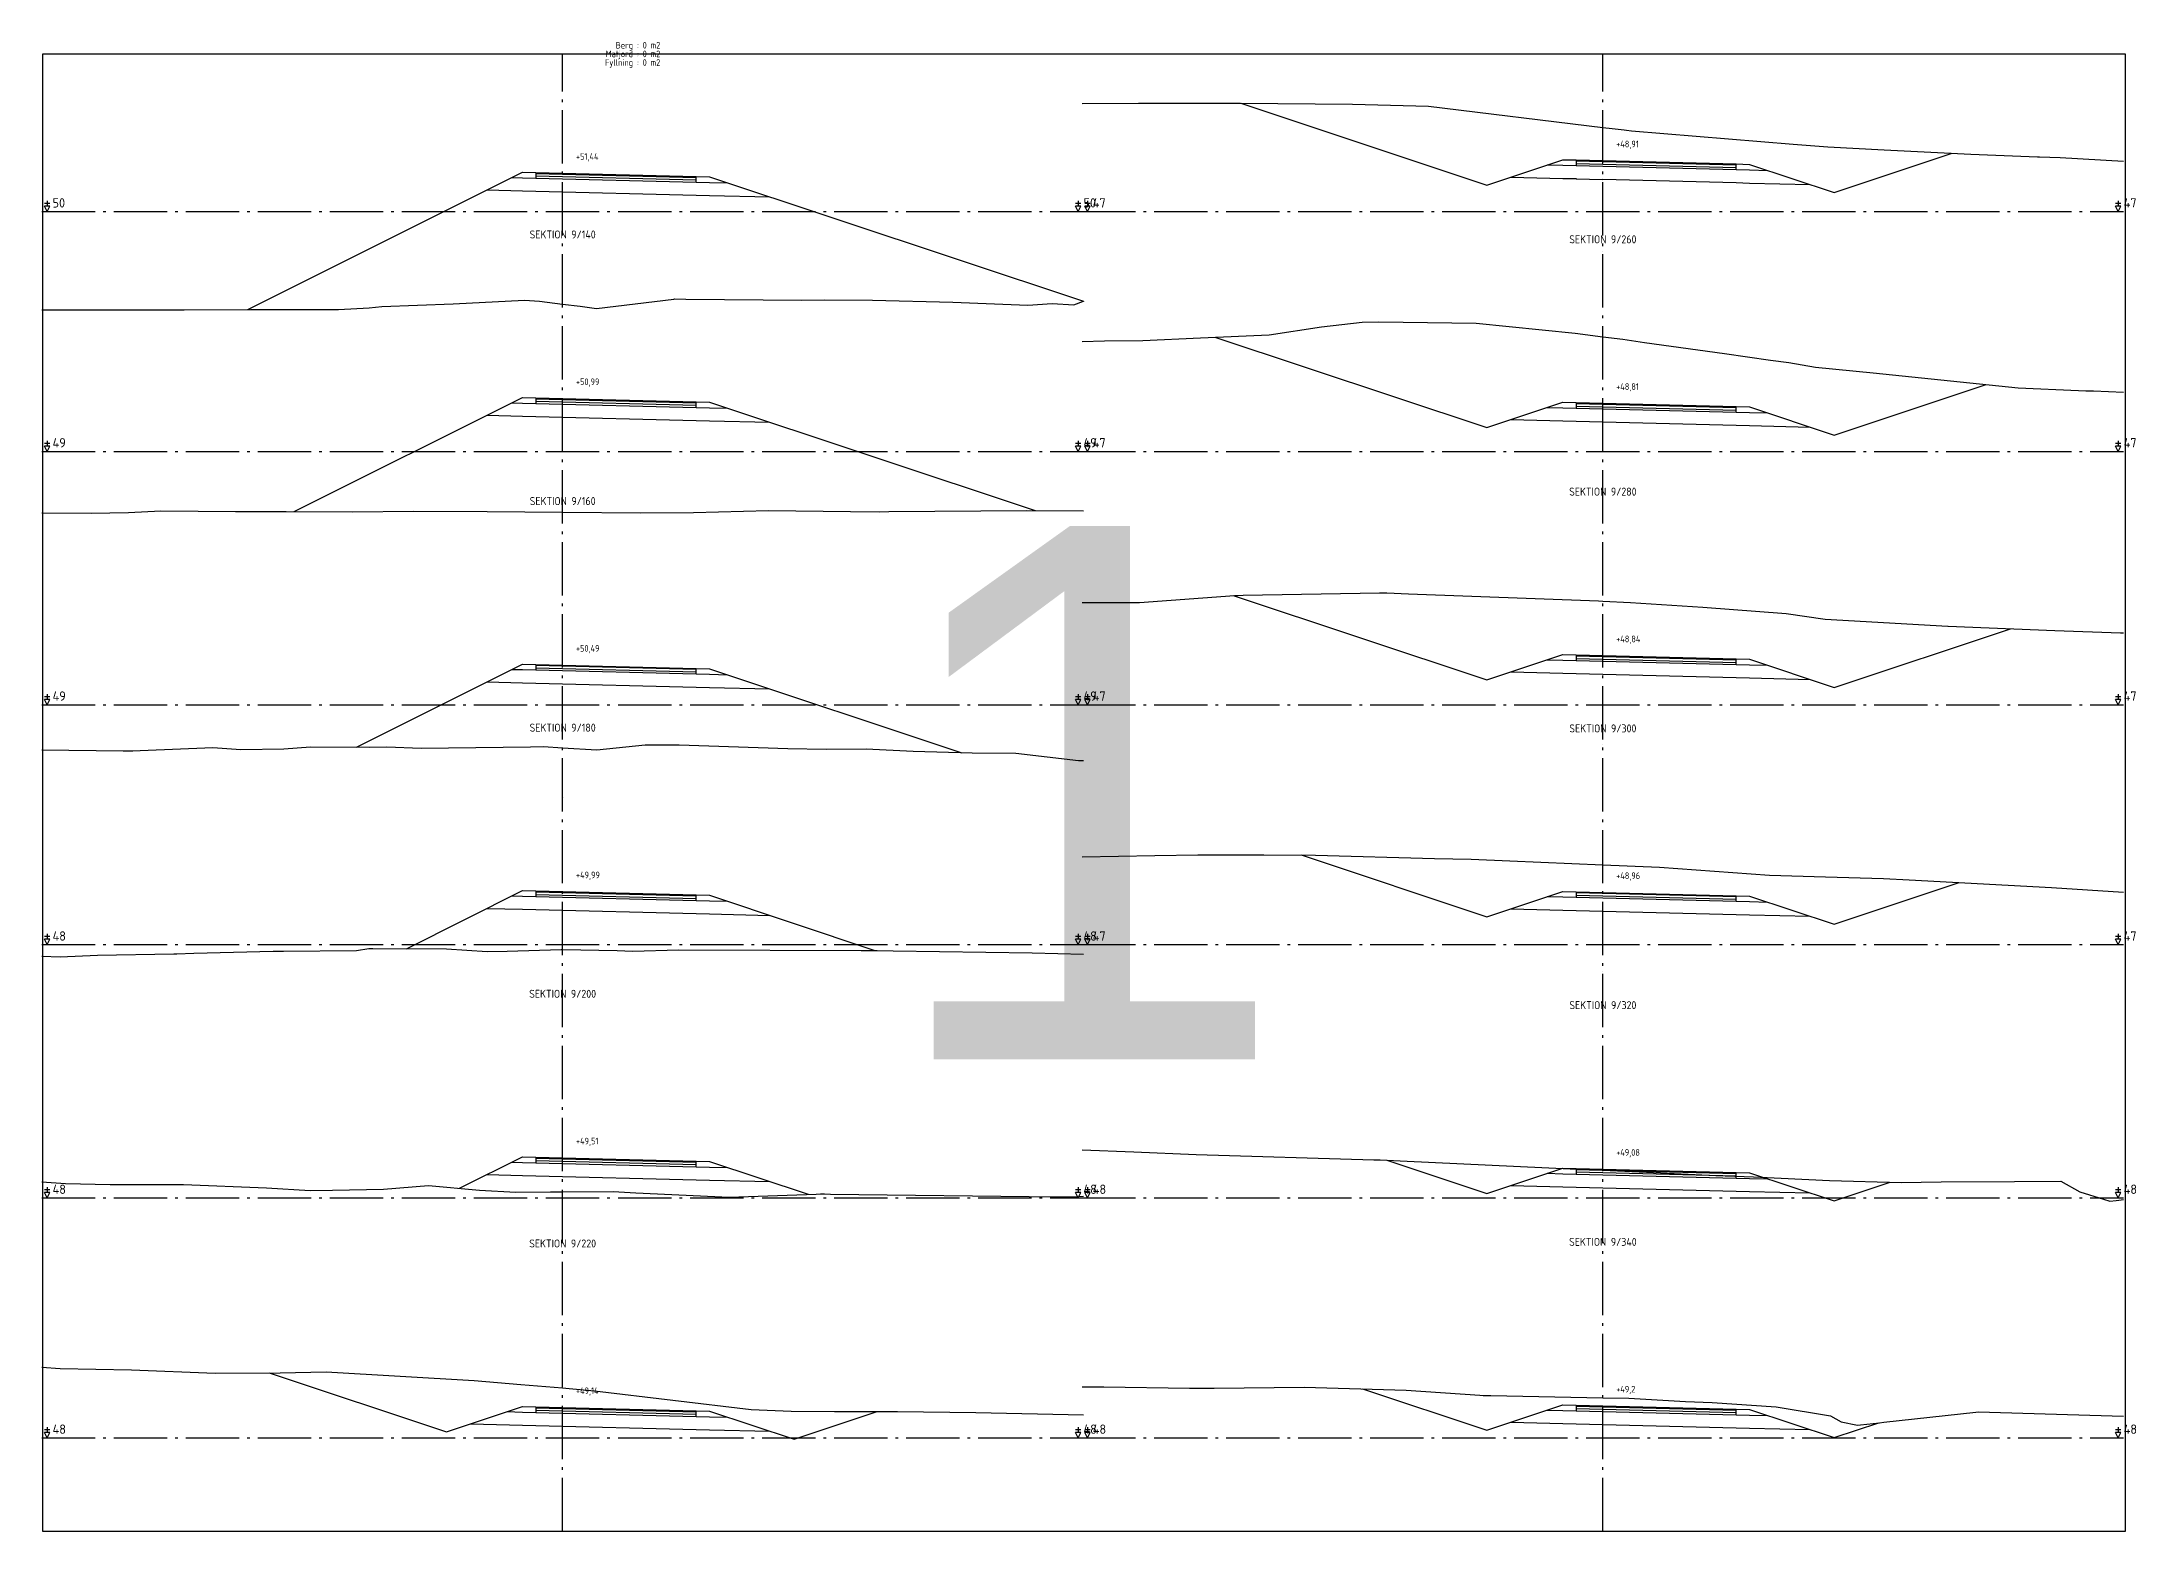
# Model space of a CAD drawing. Header units: metres. Extents: x 164066 to 165347, y 6228109 to 6230364.
# Drawn here: x 164065.9 to 164144.4, y 6228814.2 to 6228870 of the extents above; entities that cross this region are included whole.
import ezdxf
from ezdxf.enums import TextEntityAlignment as Align

# ---------------------------------------------------------------- set-up
doc = ezdxf.new("R2010")
doc.units = ezdxf.units.M
doc.header["$LTSCALE"] = 0.1
doc.linetypes.add('CENTRUMLINJE', pattern=[27, 20, -3, 1, -3])
doc.layers.get('DEFPOINTS').update_dxf_attribs({"color": 5})
for name, color, linetype in [('M-000', 7, 'Continuous'), ('M-372A', 3, 'Continuous'), ('M-374C', 6, 'Continuous'), ('M-374D', 4, 'Continuous'), ('M-374E', 4, 'Continuous'), ('M-374F', 4, 'Continuous'), ('M-374G', 4, 'Continuous'), ('M-374O', 4, 'Continuous'), ('M-374P', 4, 'Continuous'), ('M-374Q', 4, 'Continuous'), ('M-378A', 7, 'CENTRUMLINJE'), ('M-378AT', 4, 'Continuous'), ('M-378B', 4, 'CENTRUMLINJE'), ('M-378BT', 4, 'Continuous'), ('M-378CT', 4, 'Continuous'), ('T19202X', 4, 'Continuous')]:
    doc.layers.add(name, color=color, linetype=linetype)
doc.styles.add('ARIAL', font='ARIAL.TTF')
doc.styles.add('ISO35', font='ISO3098', dxfattribs={"height": 3.5})
doc.styles.add('P_ISO_25', font='ISO', dxfattribs={"height": 2.5})
doc.styles.add('P_ISO_30', font='ISO', dxfattribs={"height": 3})

msp = doc.modelspace()

# ---------------------------------------------------------------- linework, layer by layer
at = {"layer": 'DEFPOINTS', "flags": 128}
msp.add_lwpolyline([(164065.944, 6228814.154), (164144.044, 6228814.154), (164144.044, 6228869.554), (164065.944, 6228869.554), (164065.944, 6228814.154)], dxfattribs=at)
at = {"layer": 'M-000'}
msp.add_lwpolyline([(164065.944, 6228814.154), (164144.044, 6228814.154), (164144.044, 6228869.554), (164065.944, 6228869.554), (164065.944, 6228814.154)], dxfattribs=at)
at = {"layer": 'M-372A', "linetype": 'Continuous'}
for points in [[(164104.919, 6228867.71), (164107.029, 6228867.724), (164107.047, 6228867.724), (164107.07, 6228867.724), (164110.858, 6228867.719), (164115.053, 6228867.683), (164117.908, 6228867.601), (164124.444, 6228866.812), (164124.79, 6228866.77), (164125.247, 6228866.719), (164125.327, 6228866.709), (164125.521, 6228866.685), (164131.577, 6228866.175), (164132.88, 6228866.081), (164134.991, 6228865.972), (164138.235, 6228865.803), (164140.738, 6228865.707), (164140.813, 6228865.702), (164141.585, 6228865.682), (164143.969, 6228865.545)], [(164065.919, 6228859.965), (164067.513, 6228859.969), (164070.289, 6228859.969), (164071.257, 6228859.968), (164073.745, 6228859.977), (164077.043, 6228859.98), (164078.185, 6228860.038), (164078.668, 6228860.094), (164081.339, 6228860.195), (164084.01, 6228860.333), (164084.58, 6228860.29), (164085.444, 6228860.181), (164086.105, 6228860.098), (164086.714, 6228860.021), (164089.61, 6228860.369), (164089.643, 6228860.375), (164090.066, 6228860.369), (164094.414, 6228860.331), (164095.254, 6228860.343), (164097.058, 6228860.331), (164100.075, 6228860.257), (164102.885, 6228860.144), (164103.795, 6228860.203), (164104.613, 6228860.158), (164104.969, 6228860.286)], [(164104.919, 6228858.778), (164105.754, 6228858.799), (164107.202, 6228858.82), (164109.36, 6228858.916), (164111.93, 6228859.034), (164113.892, 6228859.333), (164115.417, 6228859.506), (164116.043, 6228859.519), (164119.688, 6228859.464), (164123.407, 6228859.087), (164124.444, 6228858.956), (164125.189, 6228858.862), (164125.999, 6228858.74), (164129.008, 6228858.328), (164130.723, 6228858.078), (164131.413, 6228857.993), (164132.41, 6228857.817), (164134.578, 6228857.605), (164140.012, 6228857.038), (164142.271, 6228856.943), (164142.551, 6228856.932), (164142.841, 6228856.922), (164143.969, 6228856.883)], [(164065.919, 6228852.355), (164067.77, 6228852.344), (164069.164, 6228852.362), (164070.375, 6228852.425), (164073.183, 6228852.407), (164075.074, 6228852.396), (164077.565, 6228852.392), (164079.858, 6228852.409), (164082.612, 6228852.405), (164085.444, 6228852.377), (164088.381, 6228852.349), (164090.346, 6228852.362), (164093.16, 6228852.435), (164096.236, 6228852.403), (164097.31, 6228852.388), (164097.674, 6228852.399), (164102.85, 6228852.437), (164104.969, 6228852.43)], [(164104.919, 6228848.988), (164107.065, 6228848.994), (164110.639, 6228849.25), (164110.742, 6228849.257), (164110.952, 6228849.259), (164116.067, 6228849.347), (164116.344, 6228849.347), (164117.161, 6228849.317), (164124.282, 6228849.048), (164124.444, 6228849.039), (164125.482, 6228848.984), (164128.196, 6228848.812), (164131.315, 6228848.581), (164132.777, 6228848.359), (164137.382, 6228848.095), (164137.391, 6228848.095), (164141.393, 6228847.94), (164143.848, 6228847.855), (164143.969, 6228847.846)], [(164065.919, 6228843.459), (164068.962, 6228843.426), (164069.335, 6228843.426), (164069.608, 6228843.431), (164072.33, 6228843.552), (164073.377, 6228843.472), (164074.995, 6228843.505), (164075.994, 6228843.572), (164078.206, 6228843.56), (164078.849, 6228843.575), (164080.141, 6228843.52), (164084.235, 6228843.573), (164084.732, 6228843.584), (164085.444, 6228843.541), (164086.726, 6228843.465), (164088.537, 6228843.65), (164089.119, 6228843.644), (164089.808, 6228843.644), (164093.886, 6228843.506), (164095.322, 6228843.487), (164096.828, 6228843.505), (164098.582, 6228843.407), (164100.801, 6228843.343), (164102.44, 6228843.34), (164104.783, 6228843.067), (164104.814, 6228843.064), (164104.822, 6228843.064), (164104.969, 6228843.066)], [(164104.919, 6228839.442), (164107.648, 6228839.493), (164109.256, 6228839.521), (164111.735, 6228839.528), (164113.673, 6228839.513), (164118.132, 6228839.383), (164119.511, 6228839.361), (164120.955, 6228839.295), (164124.444, 6228839.149), (164126.561, 6228839.06), (164130.688, 6228838.763), (164132.796, 6228838.696), (164134.965, 6228838.63), (164135.93, 6228838.582), (164141.265, 6228838.297), (164143.969, 6228838.123)], [(164065.919, 6228835.721), (164066.6, 6228835.694), (164067.999, 6228835.764), (164070.864, 6228835.813), (164070.92, 6228835.815), (164070.976, 6228835.814), (164071.62, 6228835.832), (164074.587, 6228835.913), (164074.755, 6228835.905), (164074.983, 6228835.904), (164077.71, 6228835.932), (164078.179, 6228836.015), (164078.321, 6228836.006), (164081.09, 6228835.994), (164082.615, 6228835.892), (164083.358, 6228835.908), (164085.389, 6228835.969), (164085.444, 6228835.968), (164087.489, 6228835.935), (164088.061, 6228835.909), (164089.795, 6228835.954), (164096.642, 6228835.932), (164097.136, 6228835.939), (164097.236, 6228835.933), (164097.835, 6228835.925), (164103.041, 6228835.853), (164104.969, 6228835.802)], [(164104.919, 6228828.463), (164106.86, 6228828.384), (164109.194, 6228828.285), (164115.857, 6228828.086), (164116.015, 6228828.083), (164116.067, 6228828.08), (164116.092, 6228828.079), (164116.848, 6228828.042), (164123.475, 6228827.729), (164124.129, 6228827.71), (164124.444, 6228827.695), (164126.084, 6228827.62), (164128.683, 6228827.492), (164130.095, 6228827.448), (164132.938, 6228827.306), (164135.632, 6228827.228), (164137.126, 6228827.251), (164139.88, 6228827.275), (164141.614, 6228827.282), (164142.328, 6228826.882), (164143.21, 6228826.607), (164143.453, 6228826.532), (164143.689, 6228826.558), (164143.784, 6228826.568), (164143.969, 6228826.589)], [(164065.919, 6228827.258), (164066.8, 6228827.19), (164068.475, 6228827.153), (164071.231, 6228827.156), (164074.335, 6228827.038), (164075.983, 6228826.931), (164076.811, 6228826.943), (164078.73, 6228826.988), (164080.412, 6228827.124), (164082.332, 6228826.943), (164083.693, 6228826.866), (164084.989, 6228826.886), (164085.444, 6228826.888), (164087.332, 6228826.894), (164088.192, 6228826.84), (164091.684, 6228826.688), (164094.953, 6228826.799), (164095.105, 6228826.802), (164095.256, 6228826.808), (164095.488, 6228826.8), (164103.991, 6228826.697), (164104.584, 6228826.697), (164104.969, 6228826.718)], [(164065.919, 6228820.303), (164066.604, 6228820.257), (164069.279, 6228820.201), (164072.41, 6228820.081), (164074.856, 6228820.096), (164076.572, 6228820.135), (164082.129, 6228819.8), (164083.882, 6228819.661), (164085.444, 6228819.527), (164085.686, 6228819.507), (164086.633, 6228819.411), (164092.514, 6228818.722), (164094.014, 6228818.653), (164095.631, 6228818.639), (164097.997, 6228818.639), (164100.932, 6228818.604), (164104.969, 6228818.522)], [(164104.919, 6228819.566), (164105.265, 6228819.568), (164105.733, 6228819.566), (164108.95, 6228819.514), (164109.529, 6228819.521), (164109.696, 6228819.515), (164109.872, 6228819.517), (164113.247, 6228819.55), (164117.07, 6228819.445), (164119.834, 6228819.253), (164119.954, 6228819.246), (164120.238, 6228819.24), (164124.444, 6228819.155), (164125.414, 6228819.136), (164127.543, 6228819.013), (164128.539, 6228818.979), (164130.946, 6228818.823), (164132.973, 6228818.485), (164133.381, 6228818.255), (164133.986, 6228818.13), (164134.101, 6228818.142), (164134.812, 6228818.219), (164134.98, 6228818.238), (164138.43, 6228818.617), (164138.519, 6228818.627), (164143.969, 6228818.473)]]:
    msp.add_lwpolyline(points, dxfattribs=at)
at = {"layer": 'M-374C', "linetype": 'Continuous'}
for points in [[(164110.865, 6228867.719), (164120.088, 6228864.648), (164122.944, 6228865.599), (164123.444, 6228865.587), (164124.444, 6228865.562), (164128.444, 6228865.462), (164129.444, 6228865.437), (164129.944, 6228865.424), (164133.118, 6228864.367), (164137.539, 6228865.84)], [(164073.637, 6228859.977), (164083.944, 6228865.131), (164084.444, 6228865.118), (164085.444, 6228865.093), (164089.444, 6228864.993), (164090.444, 6228864.968), (164090.944, 6228864.956), (164104.968, 6228860.286), (164104.969, 6228860.285)], [(164109.901, 6228858.941), (164120.088, 6228855.549), (164122.944, 6228856.5), (164123.444, 6228856.487), (164124.444, 6228856.462), (164128.444, 6228856.362), (164129.444, 6228856.337), (164129.944, 6228856.325), (164133.118, 6228855.268), (164138.81, 6228857.164)], [(164075.375, 6228852.396), (164083.944, 6228856.681), (164084.444, 6228856.668), (164085.444, 6228856.643), (164089.444, 6228856.543), (164090.444, 6228856.518), (164090.944, 6228856.506), (164103.165, 6228852.436)], [(164110.587, 6228849.247), (164120.088, 6228846.083), (164122.944, 6228847.034), (164123.444, 6228847.021), (164124.444, 6228846.996), (164128.444, 6228846.896), (164129.444, 6228846.871), (164129.944, 6228846.859), (164133.118, 6228845.802), (164139.732, 6228848.005)], [(164077.709, 6228843.563), (164083.944, 6228846.681), (164084.444, 6228846.668), (164085.444, 6228846.643), (164089.444, 6228846.543), (164090.444, 6228846.518), (164090.944, 6228846.506), (164100.406, 6228843.355)], [(164113.133, 6228839.518), (164120.088, 6228837.201), (164122.944, 6228838.153), (164123.444, 6228838.14), (164124.444, 6228838.115), (164128.444, 6228838.015), (164129.444, 6228837.99), (164129.944, 6228837.978), (164133.118, 6228836.921), (164137.806, 6228838.482)], [(164079.585, 6228836.001), (164083.944, 6228838.181), (164084.444, 6228838.168), (164085.444, 6228838.143), (164089.444, 6228838.043), (164090.444, 6228838.018), (164090.944, 6228838.006), (164097.152, 6228835.938)], [(164081.578, 6228827.014), (164083.944, 6228828.198), (164084.444, 6228828.185), (164085.444, 6228828.16), (164089.444, 6228828.06), (164090.444, 6228828.035), (164090.944, 6228828.023), (164094.649, 6228826.789)], [(164116.348, 6228828.067), (164120.088, 6228826.821), (164122.944, 6228827.773), (164123.444, 6228827.76), (164124.444, 6228827.735), (164128.444, 6228827.635), (164129.444, 6228827.61), (164129.944, 6228827.598), (164133.118, 6228826.541), (164135.218, 6228827.24)], [(164074.442, 6228820.094), (164081.088, 6228817.881), (164083.944, 6228818.832), (164084.444, 6228818.819), (164085.444, 6228818.794), (164089.444, 6228818.694), (164090.444, 6228818.669), (164090.944, 6228818.657), (164094.118, 6228817.6), (164097.239, 6228818.639)], [(164115.437, 6228819.49), (164120.088, 6228817.941), (164122.944, 6228818.893), (164123.444, 6228818.88), (164124.444, 6228818.855), (164128.444, 6228818.755), (164129.444, 6228818.73), (164129.944, 6228818.718), (164133.118, 6228817.661), (164134.787, 6228818.217)]]:
    msp.add_lwpolyline(points, dxfattribs=at)
at = {"layer": 'M-374D', "linetype": 'Continuous'}
for points in [[(164082.611, 6228864.464), (164083.944, 6228864.431), (164084.444, 6228864.418), (164084.444, 6228864.418), (164085.444, 6228864.393), (164085.444, 6228864.393), (164089.444, 6228864.293), (164090.444, 6228864.268), (164090.944, 6228864.256), (164093.217, 6228864.199)], [(164120.989, 6228864.948), (164122.944, 6228864.899), (164123.444, 6228864.887), (164123.444, 6228864.886), (164124.444, 6228864.861), (164124.444, 6228864.862), (164128.444, 6228864.762), (164129.444, 6228864.737), (164129.944, 6228864.724), (164132.217, 6228864.667)], [(164082.611, 6228856.014), (164083.944, 6228855.981), (164084.444, 6228855.968), (164084.444, 6228855.968), (164085.444, 6228855.943), (164085.444, 6228855.943), (164089.444, 6228855.843), (164090.444, 6228855.818), (164090.944, 6228855.806), (164093.217, 6228855.749)], [(164120.989, 6228855.849), (164122.944, 6228855.8), (164123.444, 6228855.787), (164123.444, 6228855.787), (164124.444, 6228855.762), (164124.444, 6228855.762), (164128.444, 6228855.662), (164129.444, 6228855.637), (164129.944, 6228855.625), (164132.217, 6228855.568)], [(164120.989, 6228846.383), (164122.944, 6228846.334), (164123.444, 6228846.321), (164123.444, 6228846.321), (164124.444, 6228846.296), (164124.444, 6228846.296), (164128.444, 6228846.196), (164129.444, 6228846.171), (164129.944, 6228846.159), (164132.217, 6228846.102)], [(164082.611, 6228846.014), (164083.944, 6228845.981), (164084.444, 6228845.968), (164084.444, 6228845.968), (164085.444, 6228845.943), (164085.444, 6228845.943), (164089.444, 6228845.843), (164090.444, 6228845.818), (164090.944, 6228845.806), (164093.217, 6228845.749)], [(164082.611, 6228837.514), (164083.944, 6228837.481), (164084.444, 6228837.468), (164084.444, 6228837.468), (164085.444, 6228837.443), (164085.444, 6228837.443), (164089.444, 6228837.343), (164090.444, 6228837.318), (164090.944, 6228837.306), (164093.217, 6228837.249)], [(164120.989, 6228837.501), (164122.944, 6228837.453), (164123.444, 6228837.44), (164123.444, 6228837.44), (164124.444, 6228837.415), (164124.444, 6228837.415), (164128.444, 6228837.315), (164129.444, 6228837.29), (164129.944, 6228837.278), (164132.217, 6228837.221)], [(164082.611, 6228827.531), (164083.944, 6228827.498), (164084.444, 6228827.485), (164084.444, 6228827.485), (164085.444, 6228827.46), (164085.444, 6228827.46), (164089.444, 6228827.36), (164090.444, 6228827.335), (164090.944, 6228827.323), (164093.217, 6228827.266)], [(164120.989, 6228827.121), (164122.944, 6228827.073), (164123.444, 6228827.06), (164123.444, 6228827.06), (164124.444, 6228827.035), (164124.444, 6228827.035), (164128.444, 6228826.935), (164129.444, 6228826.91), (164129.944, 6228826.898), (164132.217, 6228826.841)], [(164081.989, 6228818.181), (164083.944, 6228818.132), (164084.444, 6228818.119), (164084.444, 6228818.119), (164085.444, 6228818.094), (164085.444, 6228818.094), (164089.444, 6228817.994), (164090.444, 6228817.969), (164090.944, 6228817.957), (164093.217, 6228817.9)], [(164120.989, 6228818.241), (164122.944, 6228818.193), (164123.444, 6228818.18), (164123.444, 6228818.18), (164124.444, 6228818.155), (164124.444, 6228818.155), (164128.444, 6228818.055), (164129.444, 6228818.03), (164129.944, 6228818.018), (164132.217, 6228817.961)]]:
    msp.add_lwpolyline(points, dxfattribs=at)
at = {"layer": 'M-374E', "linetype": 'Continuous'}
for points in [[(164122.358, 6228865.404), (164122.944, 6228865.389), (164123.444, 6228865.377), (164123.444, 6228865.376), (164124.444, 6228865.351), (164124.444, 6228865.352), (164128.444, 6228865.252), (164129.444, 6228865.227), (164129.944, 6228865.214), (164130.626, 6228865.197)], [(164083.544, 6228864.931), (164083.944, 6228864.921), (164084.444, 6228864.908), (164084.444, 6228864.908), (164085.444, 6228864.883), (164085.444, 6228864.883), (164089.444, 6228864.783), (164090.444, 6228864.758), (164090.944, 6228864.746), (164091.626, 6228864.729)], [(164083.544, 6228856.481), (164083.944, 6228856.471), (164084.444, 6228856.458), (164084.444, 6228856.458), (164085.444, 6228856.433), (164085.444, 6228856.433), (164089.444, 6228856.333), (164090.444, 6228856.308), (164090.944, 6228856.296), (164091.626, 6228856.279)], [(164122.358, 6228856.305), (164122.944, 6228856.29), (164123.444, 6228856.277), (164123.444, 6228856.277), (164124.444, 6228856.252), (164124.444, 6228856.252), (164128.444, 6228856.152), (164129.444, 6228856.127), (164129.944, 6228856.115), (164130.626, 6228856.098)], [(164083.544, 6228846.481), (164083.944, 6228846.471), (164084.444, 6228846.458), (164084.444, 6228846.458), (164085.444, 6228846.433), (164085.444, 6228846.433), (164089.444, 6228846.333), (164090.444, 6228846.308), (164090.944, 6228846.296), (164091.626, 6228846.279)], [(164122.358, 6228846.839), (164122.944, 6228846.824), (164123.444, 6228846.811), (164123.444, 6228846.811), (164124.444, 6228846.786), (164124.444, 6228846.786), (164128.444, 6228846.686), (164129.444, 6228846.661), (164129.944, 6228846.649), (164130.626, 6228846.632)], [(164083.544, 6228837.981), (164083.944, 6228837.971), (164084.444, 6228837.958), (164084.444, 6228837.958), (164085.444, 6228837.933), (164085.444, 6228837.933), (164089.444, 6228837.833), (164090.444, 6228837.808), (164090.944, 6228837.796), (164091.626, 6228837.779)], [(164122.358, 6228837.957), (164122.944, 6228837.943), (164123.444, 6228837.93), (164123.444, 6228837.93), (164124.444, 6228837.905), (164124.444, 6228837.905), (164128.444, 6228837.805), (164129.444, 6228837.78), (164129.944, 6228837.768), (164130.626, 6228837.751)], [(164083.544, 6228827.998), (164083.944, 6228827.988), (164084.444, 6228827.975), (164084.444, 6228827.975), (164085.444, 6228827.95), (164085.444, 6228827.95), (164089.444, 6228827.85), (164090.444, 6228827.825), (164090.944, 6228827.813), (164091.626, 6228827.796)], [(164122.358, 6228827.577), (164122.944, 6228827.563), (164123.444, 6228827.55), (164123.444, 6228827.55), (164124.444, 6228827.525), (164124.444, 6228827.525), (164128.444, 6228827.425), (164129.444, 6228827.4), (164129.944, 6228827.388), (164130.626, 6228827.371)], [(164083.358, 6228818.636), (164083.944, 6228818.622), (164084.444, 6228818.609), (164084.444, 6228818.609), (164085.444, 6228818.584), (164085.444, 6228818.584), (164089.444, 6228818.484), (164090.444, 6228818.459), (164090.944, 6228818.447), (164091.626, 6228818.43)], [(164122.358, 6228818.697), (164122.944, 6228818.683), (164123.444, 6228818.67), (164123.444, 6228818.67), (164124.444, 6228818.645), (164124.444, 6228818.645), (164128.444, 6228818.545), (164129.444, 6228818.52), (164129.944, 6228818.508), (164130.626, 6228818.491)]]:
    msp.add_lwpolyline(points, dxfattribs=at)
at = {"layer": 'M-374F', "linetype": 'Continuous'}
for points in [[(164083.944, 6228865.131), (164083.944, 6228865.131), (164084.444, 6228865.118), (164084.444, 6228864.908), (164085.444, 6228864.883), (164089.444, 6228864.783), (164090.444, 6228864.758), (164090.444, 6228864.968), (164090.944, 6228864.956), (164090.944, 6228864.956)], [(164122.944, 6228865.599), (164122.944, 6228865.599), (164123.444, 6228865.587), (164123.444, 6228865.377), (164124.444, 6228865.352), (164128.444, 6228865.252), (164129.444, 6228865.227), (164129.444, 6228865.437), (164129.944, 6228865.424), (164129.944, 6228865.424)], [(164083.944, 6228856.681), (164083.944, 6228856.681), (164084.444, 6228856.668), (164084.444, 6228856.458), (164085.444, 6228856.433), (164089.444, 6228856.333), (164090.444, 6228856.308), (164090.444, 6228856.518), (164090.944, 6228856.506), (164090.944, 6228856.506)], [(164122.944, 6228856.5), (164122.944, 6228856.5), (164123.444, 6228856.487), (164123.444, 6228856.277), (164124.444, 6228856.252), (164128.444, 6228856.152), (164129.444, 6228856.127), (164129.444, 6228856.337), (164129.944, 6228856.325), (164129.944, 6228856.325)], [(164083.944, 6228846.681), (164083.944, 6228846.681), (164084.444, 6228846.668), (164084.444, 6228846.458), (164085.444, 6228846.433), (164089.444, 6228846.333), (164090.444, 6228846.308), (164090.444, 6228846.518), (164090.944, 6228846.506), (164090.944, 6228846.506)], [(164122.944, 6228847.034), (164122.944, 6228847.034), (164123.444, 6228847.021), (164123.444, 6228846.811), (164124.444, 6228846.786), (164128.444, 6228846.686), (164129.444, 6228846.661), (164129.444, 6228846.871), (164129.944, 6228846.859), (164129.944, 6228846.859)], [(164083.944, 6228838.181), (164083.944, 6228838.181), (164084.444, 6228838.168), (164084.444, 6228837.958), (164085.444, 6228837.933), (164089.444, 6228837.833), (164090.444, 6228837.808), (164090.444, 6228838.018), (164090.944, 6228838.006), (164090.944, 6228838.006)], [(164122.944, 6228838.153), (164122.944, 6228838.153), (164123.444, 6228838.14), (164123.444, 6228837.93), (164124.444, 6228837.905), (164128.444, 6228837.805), (164129.444, 6228837.78), (164129.444, 6228837.99), (164129.944, 6228837.978), (164129.944, 6228837.978)], [(164083.944, 6228828.198), (164083.944, 6228828.198), (164084.444, 6228828.185), (164084.444, 6228827.975), (164085.444, 6228827.95), (164089.444, 6228827.85), (164090.444, 6228827.825), (164090.444, 6228828.035), (164090.944, 6228828.023), (164090.944, 6228828.023)], [(164122.944, 6228827.773), (164122.944, 6228827.773), (164123.444, 6228827.76), (164123.444, 6228827.55), (164124.444, 6228827.525), (164128.444, 6228827.425), (164129.444, 6228827.4), (164129.444, 6228827.61), (164129.944, 6228827.598), (164129.944, 6228827.598)], [(164083.944, 6228818.832), (164083.944, 6228818.832), (164084.444, 6228818.819), (164084.444, 6228818.609), (164085.444, 6228818.584), (164089.444, 6228818.484), (164090.444, 6228818.459), (164090.444, 6228818.669), (164090.944, 6228818.657), (164090.944, 6228818.657)], [(164122.944, 6228818.893), (164122.944, 6228818.893), (164123.444, 6228818.88), (164123.444, 6228818.67), (164124.444, 6228818.645), (164128.444, 6228818.545), (164129.444, 6228818.52), (164129.444, 6228818.73), (164129.944, 6228818.718), (164129.944, 6228818.718)]]:
    msp.add_lwpolyline(points, dxfattribs=at)
at = {"layer": 'M-374G', "linetype": 'Continuous'}
for points in [[(164083.944, 6228865.131), (164083.944, 6228865.131), (164084.444, 6228865.118), (164084.444, 6228864.988), (164085.444, 6228864.963), (164089.444, 6228864.863), (164090.444, 6228864.838), (164090.444, 6228864.968), (164090.944, 6228864.956), (164090.944, 6228864.956)], [(164122.944, 6228865.599), (164122.944, 6228865.599), (164123.444, 6228865.587), (164123.444, 6228865.457), (164124.444, 6228865.432), (164128.444, 6228865.332), (164129.444, 6228865.307), (164129.444, 6228865.437), (164129.944, 6228865.424), (164129.944, 6228865.424)], [(164083.944, 6228856.681), (164083.944, 6228856.681), (164084.444, 6228856.668), (164084.444, 6228856.538), (164085.444, 6228856.513), (164089.444, 6228856.413), (164090.444, 6228856.388), (164090.444, 6228856.518), (164090.944, 6228856.506), (164090.944, 6228856.506)], [(164122.944, 6228856.5), (164122.944, 6228856.5), (164123.444, 6228856.487), (164123.444, 6228856.357), (164124.444, 6228856.332), (164128.444, 6228856.232), (164129.444, 6228856.207), (164129.444, 6228856.337), (164129.944, 6228856.325), (164129.944, 6228856.325)], [(164083.944, 6228846.681), (164083.944, 6228846.681), (164084.444, 6228846.668), (164084.444, 6228846.538), (164085.444, 6228846.513), (164089.444, 6228846.413), (164090.444, 6228846.388), (164090.444, 6228846.518), (164090.944, 6228846.506), (164090.944, 6228846.506)], [(164122.944, 6228847.034), (164122.944, 6228847.034), (164123.444, 6228847.021), (164123.444, 6228846.891), (164124.444, 6228846.866), (164128.444, 6228846.766), (164129.444, 6228846.741), (164129.444, 6228846.871), (164129.944, 6228846.859), (164129.944, 6228846.859)], [(164083.944, 6228838.181), (164083.944, 6228838.181), (164084.444, 6228838.168), (164084.444, 6228838.038), (164085.444, 6228838.013), (164089.444, 6228837.913), (164090.444, 6228837.888), (164090.444, 6228838.018), (164090.944, 6228838.006), (164090.944, 6228838.006)], [(164122.944, 6228838.153), (164122.944, 6228838.153), (164123.444, 6228838.14), (164123.444, 6228838.01), (164124.444, 6228837.985), (164128.444, 6228837.885), (164129.444, 6228837.86), (164129.444, 6228837.99), (164129.944, 6228837.978), (164129.944, 6228837.978)], [(164083.944, 6228828.198), (164083.944, 6228828.198), (164084.444, 6228828.185), (164084.444, 6228828.055), (164085.444, 6228828.03), (164089.444, 6228827.93), (164090.444, 6228827.905), (164090.444, 6228828.035), (164090.944, 6228828.023), (164090.944, 6228828.023)], [(164122.944, 6228827.773), (164122.944, 6228827.773), (164123.444, 6228827.76), (164123.444, 6228827.63), (164124.444, 6228827.605), (164128.444, 6228827.505), (164129.444, 6228827.48), (164129.444, 6228827.61), (164129.944, 6228827.598), (164129.944, 6228827.598)], [(164083.944, 6228818.832), (164083.944, 6228818.832), (164084.444, 6228818.819), (164084.444, 6228818.689), (164085.444, 6228818.664), (164089.444, 6228818.564), (164090.444, 6228818.539), (164090.444, 6228818.669), (164090.944, 6228818.657), (164090.944, 6228818.657)], [(164122.944, 6228818.893), (164122.944, 6228818.893), (164123.444, 6228818.88), (164123.444, 6228818.75), (164124.444, 6228818.725), (164128.444, 6228818.625), (164129.444, 6228818.6), (164129.444, 6228818.73), (164129.944, 6228818.718), (164129.944, 6228818.718)]]:
    msp.add_lwpolyline(points, dxfattribs=at)
at = {"layer": 'M-374O', "linetype": 'Continuous'}
for points in [[(164083.944, 6228865.131), (164083.944, 6228865.131), (164084.444, 6228865.118), (164084.444, 6228865.083), (164085.444, 6228865.058), (164089.444, 6228864.958), (164090.444, 6228864.933), (164090.444, 6228864.968), (164090.944, 6228864.956), (164090.944, 6228864.956)], [(164122.944, 6228865.599), (164122.944, 6228865.599), (164123.444, 6228865.587), (164123.444, 6228865.552), (164124.444, 6228865.527), (164128.444, 6228865.427), (164129.444, 6228865.402), (164129.444, 6228865.437), (164129.944, 6228865.424), (164129.944, 6228865.424)], [(164083.944, 6228856.681), (164083.944, 6228856.681), (164084.444, 6228856.668), (164084.444, 6228856.633), (164085.444, 6228856.608), (164089.444, 6228856.508), (164090.444, 6228856.483), (164090.444, 6228856.518), (164090.944, 6228856.506), (164090.944, 6228856.506)], [(164122.944, 6228856.5), (164122.944, 6228856.5), (164123.444, 6228856.487), (164123.444, 6228856.452), (164124.444, 6228856.427), (164128.444, 6228856.327), (164129.444, 6228856.302), (164129.444, 6228856.337), (164129.944, 6228856.325), (164129.944, 6228856.325)], [(164083.944, 6228846.681), (164083.944, 6228846.681), (164084.444, 6228846.668), (164084.444, 6228846.633), (164085.444, 6228846.608), (164089.444, 6228846.508), (164090.444, 6228846.483), (164090.444, 6228846.518), (164090.944, 6228846.506), (164090.944, 6228846.506)], [(164122.944, 6228847.034), (164122.944, 6228847.034), (164123.444, 6228847.021), (164123.444, 6228846.986), (164124.444, 6228846.961), (164128.444, 6228846.861), (164129.444, 6228846.836), (164129.444, 6228846.871), (164129.944, 6228846.859), (164129.944, 6228846.859)], [(164083.944, 6228838.181), (164083.944, 6228838.181), (164084.444, 6228838.168), (164084.444, 6228838.133), (164085.444, 6228838.108), (164089.444, 6228838.008), (164090.444, 6228837.983), (164090.444, 6228838.018), (164090.944, 6228838.006), (164090.944, 6228838.006)], [(164122.944, 6228838.153), (164122.944, 6228838.153), (164123.444, 6228838.14), (164123.444, 6228838.105), (164124.444, 6228838.08), (164128.444, 6228837.98), (164129.444, 6228837.955), (164129.444, 6228837.99), (164129.944, 6228837.978), (164129.944, 6228837.978)], [(164083.944, 6228828.198), (164083.944, 6228828.198), (164084.444, 6228828.185), (164084.444, 6228828.15), (164085.444, 6228828.125), (164089.444, 6228828.025), (164090.444, 6228828), (164090.444, 6228828.035), (164090.944, 6228828.023), (164090.944, 6228828.023)], [(164122.944, 6228827.773), (164122.944, 6228827.773), (164123.444, 6228827.76), (164123.444, 6228827.725), (164124.444, 6228827.7), (164128.444, 6228827.6), (164129.444, 6228827.575), (164129.444, 6228827.61), (164129.944, 6228827.598), (164129.944, 6228827.598)], [(164083.944, 6228818.832), (164083.944, 6228818.832), (164084.444, 6228818.819), (164084.444, 6228818.784), (164085.444, 6228818.759), (164089.444, 6228818.659), (164090.444, 6228818.634), (164090.444, 6228818.669), (164090.944, 6228818.657), (164090.944, 6228818.657)], [(164122.944, 6228818.893), (164122.944, 6228818.893), (164123.444, 6228818.88), (164123.444, 6228818.845), (164124.444, 6228818.82), (164128.444, 6228818.72), (164129.444, 6228818.695), (164129.444, 6228818.73), (164129.944, 6228818.718), (164129.944, 6228818.718)]]:
    msp.add_lwpolyline(points, dxfattribs=at)
at = {"layer": 'M-374P', "linetype": 'Continuous'}
for points in [[(164083.944, 6228865.131), (164083.944, 6228865.131), (164084.444, 6228865.118), (164084.444, 6228864.988), (164085.444, 6228864.963), (164089.444, 6228864.863), (164090.444, 6228864.838), (164090.444, 6228864.968), (164090.944, 6228864.956), (164090.944, 6228864.956)], [(164122.944, 6228865.599), (164122.944, 6228865.599), (164123.444, 6228865.587), (164123.444, 6228865.457), (164124.444, 6228865.432), (164128.444, 6228865.332), (164129.444, 6228865.307), (164129.444, 6228865.437), (164129.944, 6228865.424), (164129.944, 6228865.424)], [(164083.944, 6228856.681), (164083.944, 6228856.681), (164084.444, 6228856.668), (164084.444, 6228856.538), (164085.444, 6228856.513), (164089.444, 6228856.413), (164090.444, 6228856.388), (164090.444, 6228856.518), (164090.944, 6228856.506), (164090.944, 6228856.506)], [(164122.944, 6228856.5), (164122.944, 6228856.5), (164123.444, 6228856.487), (164123.444, 6228856.357), (164124.444, 6228856.332), (164128.444, 6228856.232), (164129.444, 6228856.207), (164129.444, 6228856.337), (164129.944, 6228856.325), (164129.944, 6228856.325)], [(164083.944, 6228846.681), (164083.944, 6228846.681), (164084.444, 6228846.668), (164084.444, 6228846.538), (164085.444, 6228846.513), (164089.444, 6228846.413), (164090.444, 6228846.388), (164090.444, 6228846.518), (164090.944, 6228846.506), (164090.944, 6228846.506)], [(164122.944, 6228847.034), (164122.944, 6228847.034), (164123.444, 6228847.021), (164123.444, 6228846.891), (164124.444, 6228846.866), (164128.444, 6228846.766), (164129.444, 6228846.741), (164129.444, 6228846.871), (164129.944, 6228846.859), (164129.944, 6228846.859)], [(164083.944, 6228838.181), (164083.944, 6228838.181), (164084.444, 6228838.168), (164084.444, 6228838.038), (164085.444, 6228838.013), (164089.444, 6228837.913), (164090.444, 6228837.888), (164090.444, 6228838.018), (164090.944, 6228838.006), (164090.944, 6228838.006)], [(164122.944, 6228838.153), (164122.944, 6228838.153), (164123.444, 6228838.14), (164123.444, 6228838.01), (164124.444, 6228837.985), (164128.444, 6228837.885), (164129.444, 6228837.86), (164129.444, 6228837.99), (164129.944, 6228837.978), (164129.944, 6228837.978)], [(164083.944, 6228828.198), (164083.944, 6228828.198), (164084.444, 6228828.185), (164084.444, 6228828.055), (164085.444, 6228828.03), (164089.444, 6228827.93), (164090.444, 6228827.905), (164090.444, 6228828.035), (164090.944, 6228828.023), (164090.944, 6228828.023)], [(164122.944, 6228827.773), (164122.944, 6228827.773), (164123.444, 6228827.76), (164123.444, 6228827.63), (164124.444, 6228827.605), (164128.444, 6228827.505), (164129.444, 6228827.48), (164129.444, 6228827.61), (164129.944, 6228827.598), (164129.944, 6228827.598)], [(164083.944, 6228818.832), (164083.944, 6228818.832), (164084.444, 6228818.819), (164084.444, 6228818.689), (164085.444, 6228818.664), (164089.444, 6228818.564), (164090.444, 6228818.539), (164090.444, 6228818.669), (164090.944, 6228818.657), (164090.944, 6228818.657)], [(164122.944, 6228818.893), (164122.944, 6228818.893), (164123.444, 6228818.88), (164123.444, 6228818.75), (164124.444, 6228818.725), (164128.444, 6228818.625), (164129.444, 6228818.6), (164129.444, 6228818.73), (164129.944, 6228818.718), (164129.944, 6228818.718)]]:
    msp.add_lwpolyline(points, dxfattribs=at)
at = {"layer": 'M-374Q', "linetype": 'Continuous'}
for points in [[(164082.611, 6228864.464), (164083.944, 6228864.431), (164084.444, 6228864.418), (164084.444, 6228864.418), (164085.444, 6228864.393), (164085.444, 6228864.393), (164089.444, 6228864.293), (164090.444, 6228864.268), (164090.944, 6228864.256), (164093.217, 6228864.199)], [(164120.989, 6228864.948), (164122.944, 6228864.899), (164123.444, 6228864.887), (164123.444, 6228864.886), (164124.444, 6228864.861), (164124.444, 6228864.862), (164128.444, 6228864.762), (164129.444, 6228864.737), (164129.944, 6228864.724), (164132.217, 6228864.667)], [(164082.611, 6228856.014), (164083.944, 6228855.981), (164084.444, 6228855.968), (164084.444, 6228855.968), (164085.444, 6228855.943), (164085.444, 6228855.943), (164089.444, 6228855.843), (164090.444, 6228855.818), (164090.944, 6228855.806), (164093.217, 6228855.749)], [(164120.989, 6228855.849), (164122.944, 6228855.8), (164123.444, 6228855.787), (164123.444, 6228855.787), (164124.444, 6228855.762), (164124.444, 6228855.762), (164128.444, 6228855.662), (164129.444, 6228855.637), (164129.944, 6228855.625), (164132.217, 6228855.568)], [(164120.989, 6228846.383), (164122.944, 6228846.334), (164123.444, 6228846.321), (164123.444, 6228846.321), (164124.444, 6228846.296), (164124.444, 6228846.296), (164128.444, 6228846.196), (164129.444, 6228846.171), (164129.944, 6228846.159), (164132.217, 6228846.102)], [(164082.611, 6228846.014), (164083.944, 6228845.981), (164084.444, 6228845.968), (164084.444, 6228845.968), (164085.444, 6228845.943), (164085.444, 6228845.943), (164089.444, 6228845.843), (164090.444, 6228845.818), (164090.944, 6228845.806), (164093.217, 6228845.749)], [(164082.611, 6228837.514), (164083.944, 6228837.481), (164084.444, 6228837.468), (164084.444, 6228837.468), (164085.444, 6228837.443), (164085.444, 6228837.443), (164089.444, 6228837.343), (164090.444, 6228837.318), (164090.944, 6228837.306), (164093.217, 6228837.249)], [(164120.989, 6228837.501), (164122.944, 6228837.453), (164123.444, 6228837.44), (164123.444, 6228837.44), (164124.444, 6228837.415), (164124.444, 6228837.415), (164128.444, 6228837.315), (164129.444, 6228837.29), (164129.944, 6228837.278), (164132.217, 6228837.221)], [(164082.611, 6228827.531), (164083.944, 6228827.498), (164084.444, 6228827.485), (164084.444, 6228827.485), (164085.444, 6228827.46), (164085.444, 6228827.46), (164089.444, 6228827.36), (164090.444, 6228827.335), (164090.944, 6228827.323), (164093.217, 6228827.266)], [(164120.989, 6228827.121), (164122.944, 6228827.073), (164123.444, 6228827.06), (164123.444, 6228827.06), (164124.444, 6228827.035), (164124.444, 6228827.035), (164128.444, 6228826.935), (164129.444, 6228826.91), (164129.944, 6228826.898), (164132.217, 6228826.841)], [(164081.989, 6228818.181), (164083.944, 6228818.132), (164084.444, 6228818.119), (164084.444, 6228818.119), (164085.444, 6228818.094), (164085.444, 6228818.094), (164089.444, 6228817.994), (164090.444, 6228817.969), (164090.944, 6228817.957), (164093.217, 6228817.9)], [(164120.989, 6228818.241), (164122.944, 6228818.193), (164123.444, 6228818.18), (164123.444, 6228818.18), (164124.444, 6228818.155), (164124.444, 6228818.155), (164128.444, 6228818.055), (164129.444, 6228818.03), (164129.944, 6228818.018), (164132.217, 6228817.961)]]:
    msp.add_lwpolyline(points, dxfattribs=at)
at = {"layer": 'M-378A'}
for p, q in [((164065.919, 6228863.654), (164104.969, 6228863.654)), ((164104.919, 6228863.654), (164143.969, 6228863.654)), ((164065.919, 6228854.654), (164104.969, 6228854.654)), ((164104.919, 6228854.654), (164143.969, 6228854.654)), ((164065.919, 6228845.154), (164104.969, 6228845.154)), ((164104.919, 6228845.154), (164143.969, 6228845.154)), ((164065.919, 6228836.154), (164104.969, 6228836.154)), ((164104.919, 6228836.154), (164143.969, 6228836.154)), ((164065.919, 6228826.654), (164104.969, 6228826.654)), ((164104.919, 6228826.654), (164143.969, 6228826.654)), ((164065.919, 6228817.654), (164104.969, 6228817.654)), ((164104.919, 6228817.654), (164143.969, 6228817.654))]:
    msp.add_line(p, q, dxfattribs=at)
at = {"layer": 'M-378AT'}
for p, q in [((164066.219, 6228863.954), (164066.019, 6228863.954)), ((164066.119, 6228863.654), (164066.019, 6228863.854)), ((164066.219, 6228863.854), (164066.019, 6228863.854)), ((164066.119, 6228864.054), (164066.119, 6228863.854)), ((164066.119, 6228863.654), (164066.219, 6228863.854)), ((164104.869, 6228863.954), (164104.669, 6228863.954)), ((164104.769, 6228863.654), (164104.669, 6228863.854)), ((164104.869, 6228863.854), (164104.669, 6228863.854)), ((164104.769, 6228864.054), (164104.769, 6228863.854)), ((164104.769, 6228863.654), (164104.869, 6228863.854)), ((164105.219, 6228863.954), (164105.019, 6228863.954)), ((164105.119, 6228863.654), (164105.019, 6228863.854)), ((164105.219, 6228863.854), (164105.019, 6228863.854)), ((164105.119, 6228864.054), (164105.119, 6228863.854)), ((164105.119, 6228863.654), (164105.219, 6228863.854)), ((164143.869, 6228863.954), (164143.669, 6228863.954)), ((164143.769, 6228863.654), (164143.669, 6228863.854)), ((164143.869, 6228863.854), (164143.669, 6228863.854)), ((164143.769, 6228864.054), (164143.769, 6228863.854)), ((164143.769, 6228863.654), (164143.869, 6228863.854)), ((164066.219, 6228854.954), (164066.019, 6228854.954)), ((164066.119, 6228855.054), (164066.119, 6228854.854)), ((164104.869, 6228854.954), (164104.669, 6228854.954)), ((164104.769, 6228855.054), (164104.769, 6228854.854)), ((164105.219, 6228854.954), (164105.019, 6228854.954)), ((164105.119, 6228855.054), (164105.119, 6228854.854)), ((164143.869, 6228854.954), (164143.669, 6228854.954)), ((164143.769, 6228855.054), (164143.769, 6228854.854)), ((164066.119, 6228854.654), (164066.019, 6228854.854)), ((164066.219, 6228854.854), (164066.019, 6228854.854)), ((164066.119, 6228854.654), (164066.219, 6228854.854)), ((164104.769, 6228854.654), (164104.669, 6228854.854)), ((164104.869, 6228854.854), (164104.669, 6228854.854)), ((164104.769, 6228854.654), (164104.869, 6228854.854)), ((164105.119, 6228854.654), (164105.019, 6228854.854)), ((164105.219, 6228854.854), (164105.019, 6228854.854)), ((164105.119, 6228854.654), (164105.219, 6228854.854)), ((164143.769, 6228854.654), (164143.669, 6228854.854)), ((164143.869, 6228854.854), (164143.669, 6228854.854)), ((164143.769, 6228854.654), (164143.869, 6228854.854)), ((164066.119, 6228845.554), (164066.119, 6228845.354)), ((164104.769, 6228845.554), (164104.769, 6228845.354)), ((164105.119, 6228845.554), (164105.119, 6228845.354)), ((164143.769, 6228845.554), (164143.769, 6228845.354)), ((164066.219, 6228845.454), (164066.019, 6228845.454)), ((164066.119, 6228845.154), (164066.019, 6228845.354)), ((164066.219, 6228845.354), (164066.019, 6228845.354)), ((164066.119, 6228845.154), (164066.219, 6228845.354)), ((164104.869, 6228845.454), (164104.669, 6228845.454)), ((164104.769, 6228845.154), (164104.669, 6228845.354)), ((164104.869, 6228845.354), (164104.669, 6228845.354)), ((164104.769, 6228845.154), (164104.869, 6228845.354)), ((164105.219, 6228845.454), (164105.019, 6228845.454)), ((164105.119, 6228845.154), (164105.019, 6228845.354)), ((164105.219, 6228845.354), (164105.019, 6228845.354)), ((164105.119, 6228845.154), (164105.219, 6228845.354)), ((164143.869, 6228845.454), (164143.669, 6228845.454)), ((164143.769, 6228845.154), (164143.669, 6228845.354)), ((164143.869, 6228845.354), (164143.669, 6228845.354)), ((164143.769, 6228845.154), (164143.869, 6228845.354)), ((164066.219, 6228836.454), (164066.019, 6228836.454)), ((164066.119, 6228836.154), (164066.019, 6228836.354)), ((164066.219, 6228836.354), (164066.019, 6228836.354)), ((164066.119, 6228836.554), (164066.119, 6228836.354)), ((164066.119, 6228836.154), (164066.219, 6228836.354)), ((164104.869, 6228836.454), (164104.669, 6228836.454)), ((164104.769, 6228836.154), (164104.669, 6228836.354)), ((164104.869, 6228836.354), (164104.669, 6228836.354)), ((164104.769, 6228836.554), (164104.769, 6228836.354)), ((164104.769, 6228836.154), (164104.869, 6228836.354)), ((164105.219, 6228836.454), (164105.019, 6228836.454)), ((164105.119, 6228836.154), (164105.019, 6228836.354)), ((164105.219, 6228836.354), (164105.019, 6228836.354)), ((164105.119, 6228836.554), (164105.119, 6228836.354)), ((164105.119, 6228836.154), (164105.219, 6228836.354)), ((164143.869, 6228836.454), (164143.669, 6228836.454)), ((164143.769, 6228836.154), (164143.669, 6228836.354)), ((164143.869, 6228836.354), (164143.669, 6228836.354)), ((164143.769, 6228836.554), (164143.769, 6228836.354)), ((164143.769, 6228836.154), (164143.869, 6228836.354)), ((164066.219, 6228826.954), (164066.019, 6228826.954)), ((164066.119, 6228826.654), (164066.019, 6228826.854)), ((164066.219, 6228826.854), (164066.019, 6228826.854)), ((164066.119, 6228827.054), (164066.119, 6228826.854)), ((164066.119, 6228826.654), (164066.219, 6228826.854)), ((164104.869, 6228826.954), (164104.669, 6228826.954)), ((164104.769, 6228826.654), (164104.669, 6228826.854)), ((164104.869, 6228826.854), (164104.669, 6228826.854)), ((164104.769, 6228827.054), (164104.769, 6228826.854)), ((164104.769, 6228826.654), (164104.869, 6228826.854)), ((164105.219, 6228826.954), (164105.019, 6228826.954)), ((164105.119, 6228826.654), (164105.019, 6228826.854)), ((164105.219, 6228826.854), (164105.019, 6228826.854)), ((164105.119, 6228827.054), (164105.119, 6228826.854)), ((164105.119, 6228826.654), (164105.219, 6228826.854)), ((164143.869, 6228826.954), (164143.669, 6228826.954)), ((164143.769, 6228826.654), (164143.669, 6228826.854)), ((164143.869, 6228826.854), (164143.669, 6228826.854)), ((164143.769, 6228827.054), (164143.769, 6228826.854)), ((164143.769, 6228826.654), (164143.869, 6228826.854)), ((164066.119, 6228818.054), (164066.119, 6228817.854)), ((164104.769, 6228818.054), (164104.769, 6228817.854)), ((164105.119, 6228818.054), (164105.119, 6228817.854)), ((164143.769, 6228818.054), (164143.769, 6228817.854)), ((164066.219, 6228817.954), (164066.019, 6228817.954)), ((164066.119, 6228817.654), (164066.019, 6228817.854)), ((164066.219, 6228817.854), (164066.019, 6228817.854)), ((164066.119, 6228817.654), (164066.219, 6228817.854)), ((164104.869, 6228817.954), (164104.669, 6228817.954)), ((164104.769, 6228817.654), (164104.669, 6228817.854)), ((164104.869, 6228817.854), (164104.669, 6228817.854)), ((164104.769, 6228817.654), (164104.869, 6228817.854)), ((164105.219, 6228817.954), (164105.019, 6228817.954)), ((164105.119, 6228817.654), (164105.019, 6228817.854)), ((164105.219, 6228817.854), (164105.019, 6228817.854)), ((164105.119, 6228817.654), (164105.219, 6228817.854)), ((164143.869, 6228817.954), (164143.669, 6228817.954)), ((164143.769, 6228817.654), (164143.669, 6228817.854)), ((164143.869, 6228817.854), (164143.669, 6228817.854)), ((164143.769, 6228817.654), (164143.869, 6228817.854))]:
    msp.add_line(p, q, dxfattribs=at)
at = {"layer": 'M-378B', "linetype": 'CENTRUMLINJE'}
for p, q in [((164085.444, 6228814.154), (164085.444, 6228869.554)), ((164124.444, 6228814.154), (164124.444, 6228869.554))]:
    msp.add_line(p, q, dxfattribs=at)
at = {"layer": 'T19202X'}
for centre in [(164124.444, 6228862.154), (164085.444, 6228859.154), (164124.444, 6228853.654), (164085.444, 6228851.154), (164124.444, 6228843.654), (164085.444, 6228841.654), (164124.444, 6228835.154), (164085.444, 6228833.654), (164124.444, 6228824.654), (164085.444, 6228824.154), (164124.444, 6228816.154), (164085.444, 6228815.154)]:
    msp.add_circle(centre, 0.001, dxfattribs=at)

# ---------------------------------------------------------------- texts
at = {"layer": 'DEFPOINTS', "style": 'ARIAL'}
msp.add_text('1', height=20, dxfattribs=at).set_placement((164104.994, 6228841.854), align=Align.MIDDLE_CENTER)
at = {"layer": 'M-378AT', "style": 'ISO35'}
for s, p in [('50', (164066.319, 6228863.804)), ('50', (164104.969, 6228863.804)), ('47', (164105.319, 6228863.804)), ('47', (164143.969, 6228863.804)), ('49', (164066.319, 6228854.804)), ('49', (164104.969, 6228854.804)), ('47', (164105.319, 6228854.804)), ('47', (164143.969, 6228854.804)), ('49', (164066.319, 6228845.304)), ('49', (164104.969, 6228845.304)), ('47', (164105.319, 6228845.304)), ('47', (164143.969, 6228845.304)), ('48', (164066.319, 6228836.304)), ('48', (164104.969, 6228836.304)), ('47', (164105.319, 6228836.304)), ('47', (164143.969, 6228836.304)), ('48', (164066.319, 6228826.804)), ('48', (164104.969, 6228826.804)), ('48', (164105.319, 6228826.804)), ('48', (164143.969, 6228826.804)), ('48', (164066.319, 6228817.804)), ('48', (164104.969, 6228817.804)), ('48', (164105.319, 6228817.804)), ('48', (164143.969, 6228817.804))]:
    msp.add_text(s, height=0.35, dxfattribs=at).set_placement(p)
at = {"layer": 'M-378BT', "style": 'P_ISO_25'}
for s, p in [('+48,91', (164124.944, 6228866.062)), ('+51,44', (164085.944, 6228865.593)), ('+50,99', (164085.944, 6228857.143)), ('+48,81', (164124.944, 6228856.962)), ('+50,49', (164085.944, 6228847.143)), ('+48,84', (164124.944, 6228847.496)), ('+49,99', (164085.944, 6228838.643)), ('+48,96', (164124.944, 6228838.615)), ('+49,51', (164085.944, 6228828.66)), ('+49,08', (164124.944, 6228828.235)), ('+49,2', (164124.944, 6228819.355)), ('+49,14', (164085.944, 6228819.294))]:
    msp.add_text(s, height=0.25, dxfattribs=at).set_placement(p)
at = {"layer": 'M-378BT', "style": 'P_ISO_30'}
for s, p in [('SEKTION 9/140', (164085.444, 6228862.643)), ('SEKTION 9/260', (164124.444, 6228862.462)), ('SEKTION 9/160', (164085.444, 6228852.643)), ('SEKTION 9/280', (164124.444, 6228852.996)), ('SEKTION 9/180', (164085.444, 6228844.143)), ('SEKTION 9/300', (164124.444, 6228844.115)), ('SEKTION 9/200', (164085.444, 6228834.16)), ('SEKTION 9/320', (164124.444, 6228833.735)), ('SEKTION 9/220', (164085.444, 6228824.794)), ('SEKTION 9/340', (164124.444, 6228824.855))]:
    msp.add_text(s, height=0.3, dxfattribs=at).set_placement(p, align=Align.CENTER)
at = {"layer": 'M-378CT', "style": 'P_ISO_25'}
for s, p in [('Berg : ', (164088.444, 6228869.768)), ('Fyllning : ', (164088.444, 6228869.118)), ('Matjord : ', (164088.444, 6228869.443))]:
    msp.add_text(s, height=0.25, dxfattribs=at).set_placement(p, align=Align.RIGHT)
for p in [(164088.444, 6228869.768), (164088.444, 6228869.443), (164088.444, 6228869.118)]:
    msp.add_text('0 m2', height=0.25, dxfattribs=at).set_placement(p)

doc.saveas('drawing.dxf')
